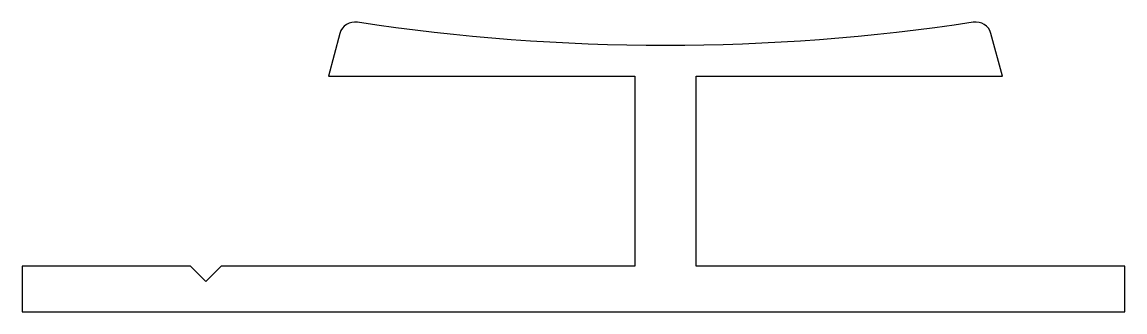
# Model space of a CAD drawing. Extents: x 197 to 233, y 222.8 to 232.2.
import ezdxf

# ---------------------------------------------------------------- set-up
doc = ezdxf.new("R2010")
doc.units = 0
doc.layers.get('0').update_dxf_attribs({"linetype": 'CONTINUOUS'})

msp = doc.modelspace()

# ---------------------------------------------------------------- linework, layer by layer
at = {"color": 7}
msp.add_lwpolyline([(216.968, 224.254), (203.468, 224.254), (202.968, 223.754), (202.468, 224.254), (196.968, 224.254), (196.968, 222.754), (232.968, 222.754), (232.968, 224.254), (218.968, 224.254), (218.968, 230.454), (228.968, 230.454), (228.593, 231.853, 0.392844), (228.017, 232.214, -0.075632), (207.919, 232.214, 0.392844), (207.343, 231.853), (206.968, 230.454), (216.968, 230.454)], format="xyb", close=True, dxfattribs=at)

doc.saveas('drawing.dxf')
